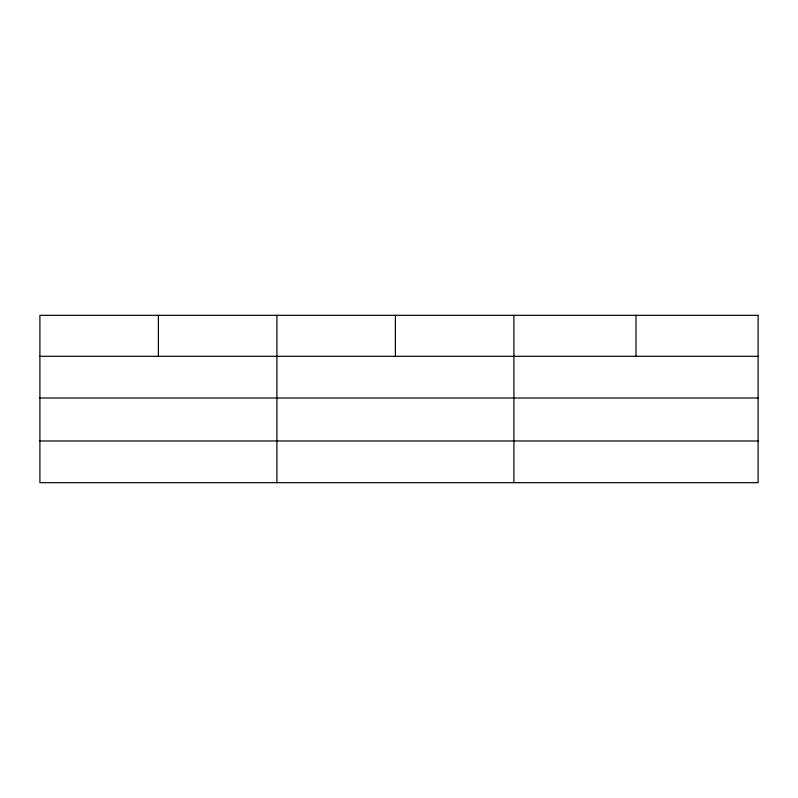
<?xml version="1.0" encoding="UTF-8"?>
<svg xmlns="http://www.w3.org/2000/svg" width="798" height="798" viewBox="0 0 798 798"><rect width="100%" height="100%" fill="white"/><g stroke="black" fill="none" stroke-linecap="round" stroke-linejoin="round"><path stroke-width="1.2" d="M39.9 356.307L758.1 356.307M39.9 398.002L758.1 398.002M39.9 440.975L758.1 440.975M636.006 315.33L636.006 356.307M513.912 315.33L513.912 482.67M395.409 315.33L395.409 356.307M276.906 315.33L276.906 482.67M158.403 315.33L158.403 356.307M758.1 315.33L39.9 315.33L39.9 482.67L758.1 482.67L758.1 315.33"/></g></svg>
